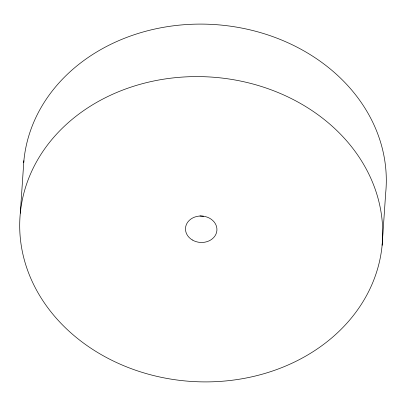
<?xml version="1.0" encoding="UTF-8"?>
<svg xmlns="http://www.w3.org/2000/svg" width="406" height="406" viewBox="0 0 406 406"><rect width="100%" height="100%" fill="white"/><g stroke="black" fill="none" stroke-linecap="round" stroke-linejoin="round"><path stroke-width="0.61" d="M20.3 213.18L23.878 160.685M382.122 245.315A181.639 152.509 3.9 0 0 123.571 89.746A181.639 152.509 3.9 0 0 97.942 352.682A181.639 152.509 3.9 0 0 382.122 245.315L385.7 192.82A181.639 152.509 3.9 0 0 218.469 24.847A181.639 152.509 3.9 0 0 23.71 162.557M203.477 216.231A15.743 13.215 3.9 0 1 199.97 215.916M192.261 239.946A15.743 13.215 3.9 0 0 216.89 230.644A15.743 13.215 3.9 0 0 194.484 217.159A15.743 13.215 3.9 0 0 192.261 239.946"/></g></svg>
